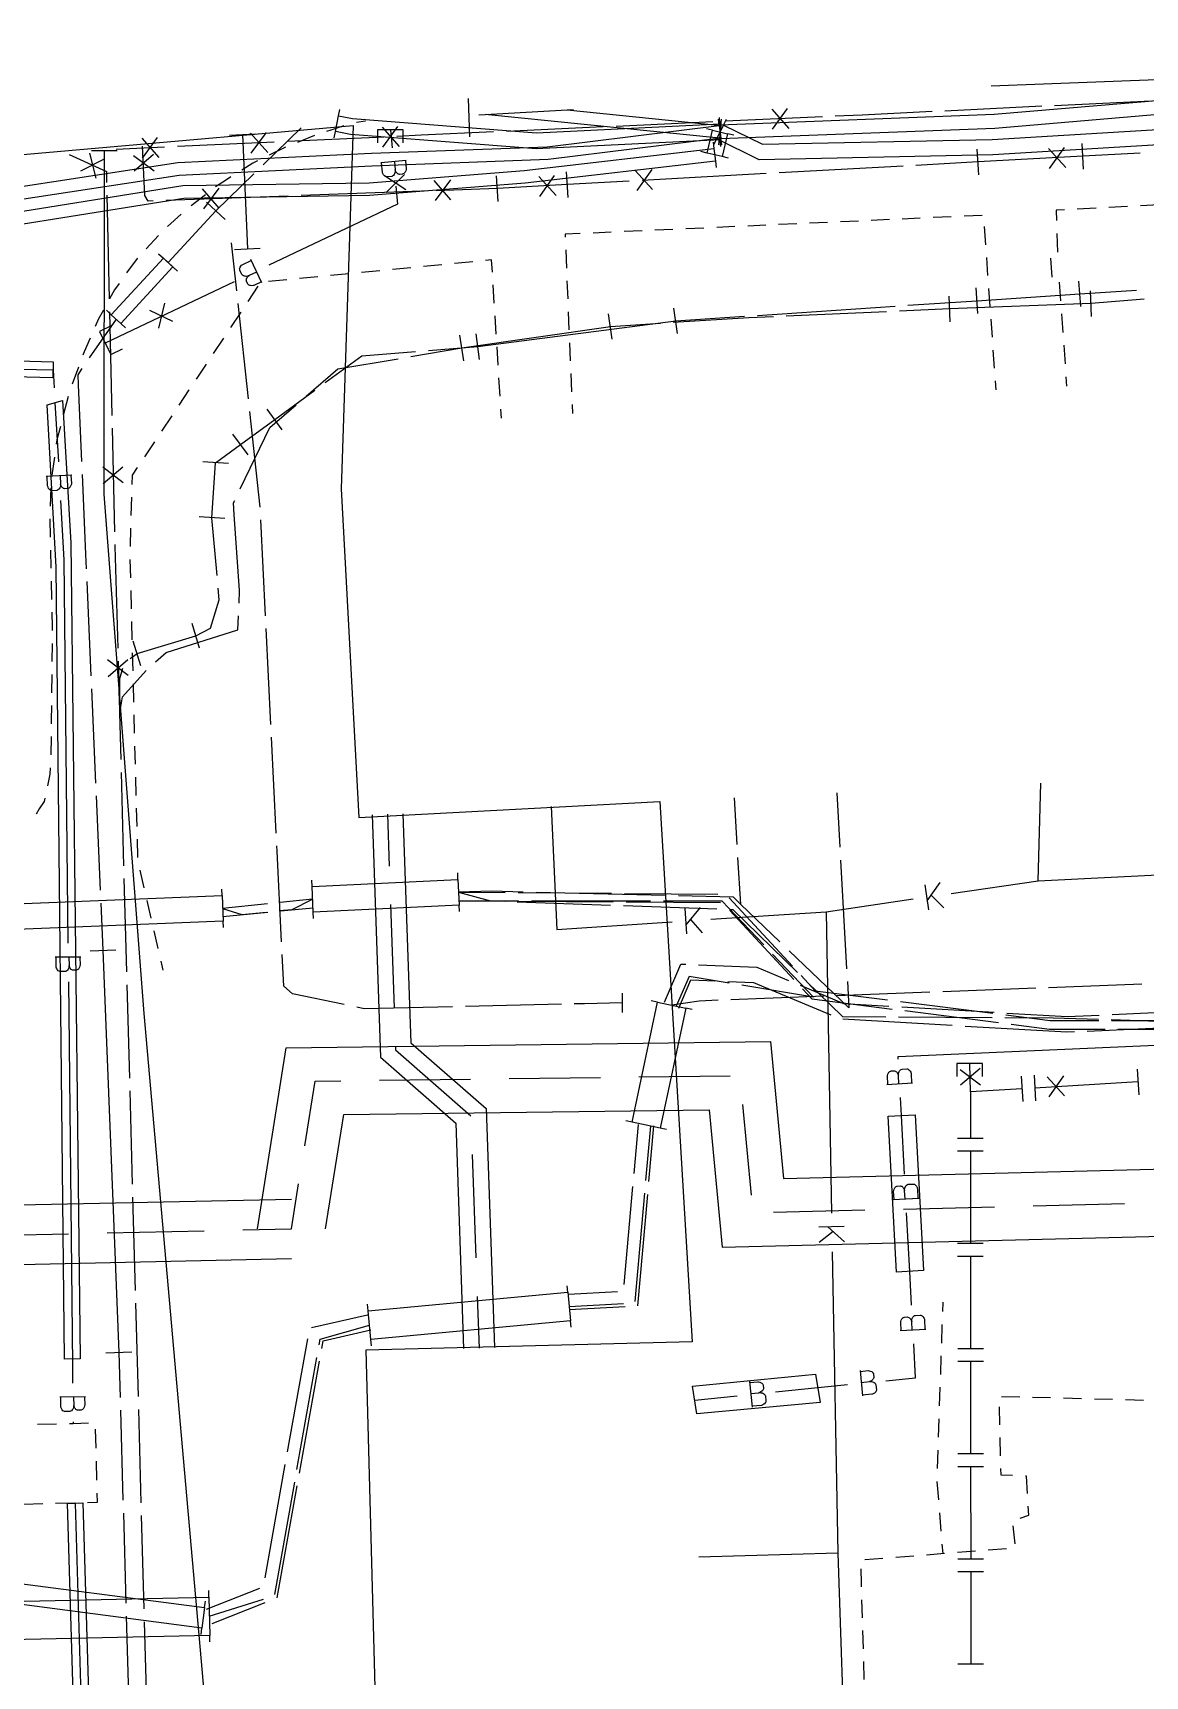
# Model space of a CAD drawing. Header units: metres. Extents: x 17721 to 17912, y 14015 to 15901.
# Drawn here: x 17801 to 17844.2, y 15836.4 to 15900.3 of the extents above; entities that cross this region are included whole.
import ezdxf

# ---------------------------------------------------------------- set-up
doc = ezdxf.new("R2010")
doc.units = ezdxf.units.M
for name, color, linetype in [('GC_CURB_EDGE', 1, 'Continuous'), ('GC_GAS_AXIS', 2, 'Continuous'), ('GC_HEAT_AXIS', 30, 'Continuous'), ('GC_POWER_AXIS', 40, 'Continuous'), ('GC_SEWER_AXIS', 6, 'Continuous'), ('GC_SITE_BOUNDARY', 7, 'Continuous'), ('GC_TEST_GREEN_ZONE', 3, 'Continuous'), ('GC_WATER_AXIS', 5, 'Continuous')]:
    doc.layers.add(name, color=color, linetype=linetype)

msp = doc.modelspace()

# ---------------------------------------------------------------- linework, layer by layer
at = {"layer": 'GC_CURB_EDGE'}
for points in [[(17813.896, 15896.89), (17813.545, 15896.835)], [(17811.913, 15896.33), (17811.254, 15896.065)], [(17813.064, 15896.703), (17812.552, 15896.544), (17812.385, 15896.492)], [(17810.791, 15895.877), (17810.152, 15895.567)], [(17809.703, 15895.348), (17809.518, 15895.258), (17809.092, 15894.986)], [(17808.671, 15894.717), (17808.491, 15894.603), (17808.073, 15894.335)], [(17807.678, 15894.028), (17807.121, 15893.588)], [(17843.536, 15893.573), (17842.808, 15893.534)], [(17844.764, 15893.639), (17844.035, 15893.6)], [(17806.736, 15893.27), (17806.208, 15892.795)], [(17831.869, 15892.949), (17831.166, 15892.917)], [(17833.071, 15893.003), (17832.368, 15892.972)], [(17834.273, 15893.058), (17833.57, 15893.026)], [(17835.475, 15893.112), (17834.772, 15893.081)], [(17836.677, 15893.167), (17835.975, 15893.135)], [(17837.879, 15893.221), (17837.177, 15893.19)], [(17841.081, 15893.44), (17840.756, 15893.423), (17840.769, 15893.019)], [(17842.309, 15893.507), (17841.58, 15893.467)], [(17805.858, 15892.438), (17805.372, 15891.92)], [(17822.252, 15892.513), (17821.66, 15892.486), (17821.665, 15892.375)], [(17823.454, 15892.568), (17822.751, 15892.536)], [(17824.656, 15892.622), (17823.953, 15892.59)], [(17825.858, 15892.677), (17825.155, 15892.645)], [(17827.06, 15892.731), (17826.358, 15892.699)], [(17828.262, 15892.786), (17827.56, 15892.754)], [(17829.464, 15892.84), (17828.762, 15892.808)], [(17830.667, 15892.895), (17829.964, 15892.863)], [(17838.02, 15892.083), (17837.97, 15892.785)], [(17840.786, 15892.519), (17840.81, 15891.79)], [(17821.686, 15891.876), (17821.715, 15891.173)], [(17805.029, 15891.556), (17805.024, 15891.55), (17804.612, 15890.981)], [(17814.455, 15891.067), (17813.748, 15890.999)], [(17815.66, 15891.184), (17814.953, 15891.115)], [(17816.865, 15891.301), (17816.158, 15891.232)], [(17818.07, 15891.418), (17817.362, 15891.349)], [(17818.835, 15891.019), (17818.806, 15891.489), (17818.567, 15891.466)], [(17838.106, 15890.883), (17838.056, 15891.584)], [(17840.542, 15891.553), (17840.585, 15890.825)], [(17804.319, 15890.576), (17804.135, 15890.322), (17803.946, 15889.974)], [(17809.718, 15890.462), (17809.324, 15889.87)], [(17810.84, 15890.716), (17810.133, 15890.648)], [(17812.045, 15890.833), (17811.338, 15890.765)], [(17813.25, 15890.95), (17812.543, 15890.882)], [(17818.909, 15889.811), (17818.866, 15890.52)], [(17821.735, 15890.673), (17821.764, 15889.97)], [(17838.192, 15889.682), (17838.142, 15890.384)], [(17840.877, 15890.62), (17840.929, 15889.893)], [(17803.707, 15889.535), (17803.523, 15889.196), (17803.392, 15888.899)], [(17809.047, 15889.454), (17808.654, 15888.862)], [(17818.984, 15888.603), (17818.94, 15889.312)], [(17821.785, 15889.471), (17821.814, 15888.768)], [(17838.278, 15888.482), (17838.228, 15889.184)], [(17840.964, 15889.394), (17841.016, 15888.667)], [(17803.191, 15888.441), (17802.956, 15887.907), (17802.913, 15887.788)], [(17808.377, 15888.446), (17807.983, 15887.854)], [(17819.058, 15887.395), (17819.015, 15888.104)], [(17821.834, 15888.268), (17821.863, 15887.566)], [(17838.364, 15887.282), (17838.314, 15887.983)], [(17841.052, 15888.168), (17841.104, 15887.44)], [(17802.742, 15887.318), (17802.5, 15886.65)], [(17807.706, 15887.438), (17807.313, 15886.847)], [(17819.133, 15886.186), (17819.089, 15886.895)], [(17821.884, 15887.066), (17821.913, 15886.363)], [(17838.425, 15886.432), (17838.4, 15886.783)], [(17841.139, 15886.942), (17841.165, 15886.578)], [(17802.339, 15886.178), (17802.16, 15885.49)], [(17807.036, 15886.43), (17806.642, 15885.839)], [(17806.365, 15885.422), (17805.971, 15884.831)], [(17819.185, 15885.333), (17819.163, 15885.687)], [(17821.933, 15885.864), (17821.948, 15885.512)], [(17802.035, 15885.006), (17801.903, 15884.494), (17801.877, 15884.315)], [(17805.694, 15884.414), (17805.301, 15883.823)], [(17801.805, 15883.82), (17801.703, 15883.117)], [(17805.024, 15883.407), (17804.828, 15883.112), (17804.817, 15882.755)], [(17801.664, 15882.619), (17801.64, 15881.91)], [(17804.802, 15882.256), (17804.781, 15881.545)], [(17801.629, 15881.41), (17801.644, 15880.7)], [(17804.765, 15881.046), (17804.744, 15880.335)], [(17801.654, 15880.2), (17801.669, 15879.49)], [(17804.741, 15879.836), (17804.759, 15879.125)], [(17801.68, 15878.99), (17801.695, 15878.28)], [(17804.772, 15878.625), (17804.79, 15877.915)], [(17801.706, 15877.78), (17801.718, 15877.2), (17801.717, 15877.07)], [(17804.802, 15877.415), (17804.82, 15876.705)], [(17801.711, 15876.57), (17801.704, 15875.86)], [(17804.833, 15876.205), (17804.851, 15875.495)], [(17801.698, 15875.36), (17801.691, 15874.65)], [(17804.863, 15874.995), (17804.881, 15874.284)], [(17801.685, 15874.15), (17801.679, 15873.574), (17801.678, 15873.44)], [(17804.894, 15873.785), (17804.912, 15873.074)], [(17801.672, 15872.94), (17801.665, 15872.23)], [(17804.924, 15872.574), (17804.942, 15871.864)], [(17801.639, 15871.731), (17801.624, 15871.477), (17801.535, 15871.03)], [(17804.955, 15871.364), (17804.973, 15870.654)], [(17801.437, 15870.54), (17801.412, 15870.415), (17801.217, 15870.131), (17801.091, 15869.929)], [(17804.985, 15870.154), (17805.003, 15869.444)], [(17805.016, 15868.944), (17805.034, 15868.233)], [(17805.127, 15867.744), (17805.287, 15867.051)], [(17805.399, 15866.564), (17805.559, 15865.872)], [(17805.672, 15865.385), (17805.832, 15864.692)], [(17805.944, 15864.205), (17806.024, 15863.859)], [(17836.348, 15850.567), (17836.36, 15850.928)], [(17836.307, 15849.345), (17836.331, 15850.067)], [(17836.267, 15848.122), (17836.291, 15848.845)], [(17836.226, 15846.9), (17836.25, 15847.623)], [(17838.635, 15847.267), (17839.339, 15847.249)], [(17839.839, 15847.236), (17840.542, 15847.219)], [(17841.042, 15847.206), (17841.746, 15847.188)], [(17842.245, 15847.175), (17842.949, 15847.158)], [(17843.449, 15847.145), (17844.152, 15847.127)], [(17836.185, 15845.678), (17836.209, 15846.4)], [(17838.566, 15846.164), (17838.548, 15846.867)], [(17838.598, 15844.96), (17838.58, 15845.664)], [(17836.144, 15844.456), (17836.168, 15845.178)], [(17839.065, 15844.184), (17838.618, 15844.204), (17838.611, 15844.46)], [(17836.189, 15843.236), (17836.13, 15843.956)], [(17839.639, 15843.492), (17839.6, 15844.159), (17839.564, 15844.161)], [(17836.288, 15842.017), (17836.229, 15842.737)], [(17839.355, 15842.526), (17839.689, 15842.644), (17839.669, 15842.993)], [(17839.157, 15841.528), (17839.088, 15842.229)], [(17835.718, 15841.107), (17836.42, 15841.163)], [(17836.358, 15841.158), (17836.328, 15841.518)], [(17836.918, 15841.203), (17837.62, 15841.258)], [(17838.118, 15841.298), (17838.82, 15841.354)], [(17833.192, 15839.856), (17833.188, 15840.006), (17833.173, 15840.56)], [(17833.318, 15840.916), (17834.02, 15840.972)], [(17834.518, 15841.012), (17835.22, 15841.068)], [(17833.226, 15838.653), (17833.206, 15839.357)], [(17833.26, 15837.45), (17833.24, 15838.153)], [(17833.294, 15836.247), (17833.274, 15836.95)]]:
    msp.add_lwpolyline(points, dxfattribs=at)
at = {"layer": 'GC_GAS_AXIS'}
for points in [[(17837.896, 15859.718), (17837.896, 15860.218), (17836.896, 15860.218), (17836.896, 15859.718)], [(17837.025, 15859.992), (17837.821, 15859.387)], [(17837.04, 15859.392), (17837.805, 15860.037)], [(17837.42, 15859.116), (17837.396, 15860.218)], [(17839.397, 15859.734), (17839.456, 15858.736)], [(17839.896, 15859.764), (17839.955, 15858.766)], [(17841.083, 15858.959), (17840.41, 15859.699)], [(17840.484, 15858.921), (17841.059, 15859.74)], [(17843.908, 15860.002), (17843.967, 15859.004)], [(17839.426, 15859.235), (17837.42, 15859.116)], [(17837.42, 15859.116), (17837.421, 15857.32)], [(17843.938, 15859.503), (17839.925, 15859.265)], [(17836.921, 15857.319), (17837.921, 15857.32)], [(17836.922, 15856.819), (17837.922, 15856.82)], [(17837.422, 15856.82), (17837.425, 15853.227)], [(17836.925, 15853.226), (17837.925, 15853.227)], [(17836.925, 15852.726), (17837.925, 15852.727)], [(17837.425, 15852.727), (17837.428, 15849.134)], [(17836.928, 15849.133), (17837.928, 15849.134)], [(17836.929, 15848.633), (17837.929, 15848.634)], [(17837.429, 15848.634), (17837.432, 15845.041)], [(17836.932, 15845.04), (17837.932, 15845.041)], [(17836.932, 15844.54), (17837.932, 15844.541)], [(17837.432, 15844.541), (17837.435, 15840.948)], [(17836.935, 15840.948), (17837.935, 15840.948)], [(17836.936, 15840.448), (17837.936, 15840.448)], [(17837.436, 15840.448), (17837.438, 15836.855)], [(17836.938, 15836.855), (17837.938, 15836.855)]]:
    msp.add_lwpolyline(points, dxfattribs=at)
at = {"layer": 'GC_HEAT_AXIS'}
for points in [[(17814.756, 15869.918), (17814.824, 15867.905)], [(17815.355, 15869.939), (17815.66, 15861.028), (17818.592, 15858.464), (17818.916, 15849.167)], [(17814.156, 15869.898), (17814.478, 15860.468), (17817.41, 15857.902), (17817.717, 15849.126)], [(17814.876, 15866.406), (17815.013, 15862.38)], [(17809.696, 15853.793), (17810.818, 15860.832), (17829.645, 15861.076), (17830.15, 15855.752), (17868.155, 15856.706), (17886.993, 15857.296)], [(17815.064, 15860.881), (17815.069, 15860.748), (17818.001, 15858.183)], [(17819.486, 15859.634), (17823.033, 15859.68)], [(17824.533, 15859.699), (17828.081, 15859.745)], [(17811.537, 15857.021), (17811.938, 15859.536), (17812.939, 15859.549)], [(17814.439, 15859.568), (17817.986, 15859.614)], [(17812.348, 15853.783), (17813.058, 15858.24), (17827.265, 15858.424), (17827.772, 15853.072), (17868.229, 15854.088), (17887.104, 15854.678)], [(17828.561, 15858.629), (17828.896, 15855.098)], [(17818.053, 15856.684), (17818.194, 15852.659)], [(17809.133, 15853.747), (17811.022, 15853.788), (17811.301, 15855.54)], [(17779.579, 15854.265), (17781.041, 15854.297), (17785.014, 15854.383), (17799.824, 15854.704), (17811.022, 15854.948)], [(17834.818, 15854.559), (17838.365, 15854.648)], [(17839.864, 15854.686), (17843.411, 15854.775)], [(17829.772, 15854.432), (17833.319, 15854.521)], [(17798.58, 15853.517), (17799.849, 15853.545), (17802.357, 15853.599)], [(17803.857, 15853.632), (17807.634, 15853.714)], [(17779.144, 15851.935), (17781.091, 15851.977), (17785.065, 15852.063), (17799.874, 15852.385), (17811.022, 15852.628)], [(17818.246, 15851.159), (17818.317, 15849.147)]]:
    msp.add_lwpolyline(points, dxfattribs=at)
at = {"layer": 'GC_POWER_AXIS'}
for points in [[(17827.557, 15896.201), (17827.823, 15896.739), (17829.342, 15895.988), (17838.268, 15896.18), (17846.202, 15896.659), (17855.657, 15897.218), (17862.113, 15898.693), (17867.321, 15899.875), (17870.915, 15900.076), (17862.247, 15898.107), (17855.743, 15896.622), (17846.238, 15896.061), (17838.292, 15895.58), (17829.208, 15895.385)], [(17827.679, 15896.745), (17838.343, 15897.155), (17846.207, 15897.824), (17855.643, 15898.633), (17862.079, 15899.85), (17862.116, 15899.857), (17862.218, 15899.317), (17862.181, 15899.31), (17855.717, 15898.087), (17846.253, 15897.276), (17838.377, 15896.605), (17827.701, 15896.195)], [(17812.733, 15896.485), (17812.853, 15897.097), (17813.402, 15896.99), (17820.545, 15896.433), (17827.675, 15896.782), (17827.705, 15896.158), (17820.535, 15895.807), (17813.318, 15896.37)], [(17818.554, 15897.151), (17821.738, 15897.328), (17827.715, 15896.719), (17827.665, 15896.221)], [(17760.312, 15887.884), (17763.401, 15890.127), (17769.72, 15891.15), (17774.99, 15891.13), (17779.531, 15891.15), (17787.722, 15892.397), (17795.342, 15893.557), (17806.605, 15895.279), (17814.129, 15895.64), (17820.96, 15895.889), (17827.659, 15896.718), (17827.721, 15896.222), (17821, 15895.391), (17814.151, 15895.14), (17806.655, 15894.781), (17795.418, 15893.063), (17787.798, 15891.903), (17779.569, 15890.65), (17774.99, 15890.63), (17769.76, 15890.65), (17763.599, 15889.653), (17760.576, 15887.458)], [(17827.188, 15895.649), (17827.398, 15896.539), (17827.982, 15896.401), (17827.772, 15895.511)], [(17760.311, 15887.885), (17763.663, 15889.404), (17770.836, 15890.17), (17776.478, 15890.22), (17781.049, 15890.27), (17788.431, 15891.447), (17795.721, 15892.607), (17806.798, 15894.38), (17814.038, 15894.49), (17820.066, 15894.969), (17827.451, 15895.828), (17827.509, 15895.332), (17820.114, 15894.471), (17814.062, 15893.99), (17806.842, 15893.88), (17795.799, 15892.113), (17788.509, 15890.953), (17781.091, 15889.77), (17776.482, 15889.72), (17770.864, 15889.67), (17763.797, 15888.916), (17760.577, 15887.457)], [(17804.016, 15889.359), (17806.04, 15891.556), (17806.408, 15891.218), (17804.384, 15889.021)], [(17811.822, 15867.111), (17817.497, 15867.385), (17817.545, 15866.387), (17811.87, 15866.113)], [(17775.803, 15865.421), (17793.228, 15866.145), (17808.323, 15866.758), (17808.363, 15865.758), (17793.27, 15865.145), (17775.845, 15864.421)], [(17824.264, 15857.933), (17825.259, 15862.608), (17826.359, 15862.374), (17825.364, 15857.699)], [(17814.001, 15850.601), (17821.773, 15851.325), (17821.877, 15850.205), (17814.105, 15849.481)], [(17798.749, 15839.404), (17798.853, 15840.198), (17807.642, 15839.047), (17807.538, 15838.253)], [(17780.893, 15838.877), (17807.81, 15839.461), (17807.842, 15837.961), (17780.925, 15837.377)]]:
    msp.add_lwpolyline(points, close=True, dxfattribs=at)
for points in [[(17817.958, 15896.279), (17817.902, 15897.777)], [(17836.43, 15897.297), (17840.194, 15897.479)], [(17840.693, 15897.503), (17844.456, 15897.686)], [(17812.852, 15897.098), (17812.901, 15897.343)], [(17818.304, 15897.137), (17818.554, 15897.151)], [(17821.738, 15897.329), (17821.987, 15897.343)], [(17823.642, 15896.7), (17827.406, 15896.873)], [(17827.659, 15896.718), (17827.628, 15896.966)], [(17827.674, 15896.782), (17827.662, 15897.031)], [(17827.679, 15896.745), (17827.67, 15896.995)], [(17827.715, 15896.719), (17827.741, 15896.968)], [(17827.823, 15896.739), (17827.934, 15896.963)], [(17827.905, 15896.897), (17831.668, 15897.07)], [(17829.702, 15897.354), (17830.365, 15896.604)], [(17830.301, 15897.383), (17829.716, 15896.573)], [(17832.168, 15897.093), (17833.21, 15897.141), (17835.931, 15897.273)], [(17805.203, 15896.224), (17805.866, 15895.475)], [(17805.802, 15896.254), (17805.217, 15895.443)], [(17808.612, 15896.346), (17809.611, 15896.39)], [(17809.112, 15896.368), (17809.309, 15891.922)], [(17809.434, 15896.419), (17810.098, 15895.67)], [(17810.034, 15896.449), (17809.448, 15895.638)], [(17811.4, 15896.631), (17809.919, 15895.19)], [(17810.853, 15896.111), (17810.866, 15896.111), (17814.617, 15896.284)], [(17812.684, 15896.24), (17812.732, 15896.485)], [(17814.55, 15896.655), (17815.213, 15895.906)], [(17815.149, 15896.685), (17814.564, 15895.874)], [(17815.116, 15896.307), (17816.068, 15896.351), (17818.88, 15896.481)], [(17819.379, 15896.504), (17823.143, 15896.677)], [(17827.398, 15896.539), (17827.155, 15896.596)], [(17827.446, 15895.977), (17827.557, 15896.201)], [(17827.639, 15895.973), (17827.664, 15896.221)], [(17827.71, 15895.945), (17827.7, 15896.195)], [(17827.717, 15895.909), (17827.705, 15896.158)], [(17827.751, 15895.974), (17827.72, 15896.222)], [(17828.225, 15896.343), (17827.982, 15896.401)], [(17802.381, 15895.594), (17803.826, 15894.928), (17803.836, 15894.503)], [(17803.166, 15895.644), (17803.41, 15894.674)], [(17803.243, 15895.751), (17804.243, 15895.75)], [(17803.743, 15895.75), (17803.73, 15882.38), (17805.28, 15862.17), (17808.15, 15829.77), (17809.69, 15810.2), (17811.29, 15800.22), (17810.72, 15783.7), (17812.77, 15775.89), (17818.149, 15762.23), (17817.983, 15760.319)], [(17804.209, 15895.804), (17806.091, 15895.891)], [(17804.875, 15895.551), (17805.682, 15894.962)], [(17804.901, 15894.951), (17805.654, 15895.611)], [(17805.648, 15893.789), (17805.455, 15893.782), (17805.315, 15893.993), (17805.236, 15895.922)], [(17806.591, 15895.914), (17810.354, 15896.087)], [(17827.188, 15895.649), (17826.945, 15895.706)], [(17827.422, 15896.077), (17827.451, 15895.828)], [(17828.015, 15895.453), (17827.772, 15895.511)], [(17844.024, 15895.649), (17841.797, 15895.523), (17837.719, 15895.303), (17835.307, 15895.17)], [(17837.746, 15894.804), (17837.692, 15895.802)], [(17840.464, 15895.826), (17841.133, 15895.082)], [(17841.063, 15895.86), (17840.484, 15895.045)], [(17841.824, 15895.024), (17841.77, 15896.022)], [(17803.711, 15895.395), (17802.819, 15894.944)], [(17821.776, 15893.924), (17821.718, 15894.922)], [(17825.063, 15894.231), (17824.393, 15894.974)], [(17824.464, 15894.196), (17825.042, 15895.012)], [(17829.483, 15894.849), (17824.659, 15894.583)], [(17827.509, 15895.332), (17827.538, 15895.083)], [(17834.807, 15895.143), (17829.983, 15894.877)], [(17809.561, 15894.841), (17808.08, 15893.4), (17806.224, 15891.387)], [(17808.216, 15893.505), (17807.56, 15894.262)], [(17807.616, 15893.482), (17808.21, 15894.287)], [(17817.223, 15893.825), (17816.568, 15894.581)], [(17816.623, 15893.802), (17817.217, 15894.606)], [(17824.159, 15894.556), (17821.747, 15894.423), (17819.028, 15894.263), (17816.652, 15894.179)], [(17819.057, 15893.764), (17818.999, 15894.762)], [(17820.639, 15894.732), (17821.311, 15893.992)], [(17821.237, 15894.77), (17820.663, 15893.951)], [(17803.847, 15894.003), (17803.939, 15889.972)], [(17810.9, 15893.975), (17806.148, 15893.806)], [(17807.712, 15893.739), (17808.448, 15893.061)], [(17816.152, 15894.161), (17816.085, 15894.159), (17811.4, 15893.993)], [(17805.856, 15891.726), (17806.592, 15891.048)], [(17805.857, 15891.726), (17806.04, 15891.556)], [(17808.894, 15890.293), (17808.694, 15892.149)], [(17808.809, 15891.9), (17809.809, 15891.944)], [(17806.408, 15891.218), (17806.592, 15891.048)], [(17837.708, 15889.403), (17837.642, 15890.401)], [(17841.711, 15889.671), (17841.645, 15890.669)], [(17809.349, 15886.084), (17808.948, 15889.796)], [(17844.176, 15889.965), (17842.113, 15889.789), (17836.611, 15889.583), (17834.662, 15889.497)], [(17834.996, 15889.723), (17837.675, 15889.902), (17841.678, 15890.17), (17843.885, 15890.317)], [(17836.63, 15889.083), (17836.592, 15890.083)], [(17842.132, 15889.289), (17842.094, 15890.289)], [(17804.2, 15889.19), (17803.16, 15887.676)], [(17803.833, 15889.529), (17804.016, 15889.359)], [(17803.95, 15889.472), (17804.042, 15885.441)], [(17816.35, 15887.964), (17818.275, 15888.117), (17825.962, 15889.12), (17828.641, 15889.299)], [(17823.495, 15888.408), (17823.351, 15889.398)], [(17829.765, 15889.279), (17828.812, 15889.237), (17825.869, 15889.055)], [(17826.027, 15888.624), (17825.897, 15889.616)], [(17829.14, 15889.332), (17834.497, 15889.69)], [(17834.162, 15889.474), (17830.264, 15889.301)], [(17804.384, 15889.021), (17804.568, 15888.851)], [(17815.669, 15887.727), (17817.647, 15888.063), (17823.423, 15888.903), (17825.37, 15889.024)], [(17817.719, 15887.568), (17817.575, 15888.558)], [(17818.34, 15887.621), (17818.21, 15888.613)], [(17812.335, 15886.717), (17813.756, 15887.757), (17815.851, 15887.924)], [(17802.877, 15887.263), (17802.71, 15887.02), (17802.727, 15886.627), (17802.857, 15883.645)], [(17811.59, 15886.183), (17812.831, 15887.246), (17815.176, 15887.644)], [(17808.129, 15879.213), (17807.928, 15881.456), (17808.069, 15883.597), (17809.043, 15884.309), (17810.372, 15885.282), (17811.931, 15886.422)], [(17809.031, 15882.581), (17810.177, 15884.972), (17811.21, 15885.857)], [(17809.803, 15881.875), (17809.403, 15885.587)], [(17810.667, 15884.879), (17810.077, 15885.685)], [(17804.053, 15884.941), (17804.145, 15880.91)], [(17809.338, 15883.906), (17808.748, 15884.712)], [(17804.478, 15882.822), (17803.681, 15883.426)], [(17804.462, 15883.422), (17803.698, 15882.776)], [(17808.568, 15883.564), (17807.57, 15883.63)], [(17802.879, 15883.145), (17803.015, 15880.044), (17803.04, 15879.475)], [(17808.983, 15878.135), (17809.006, 15878.621), (17808.792, 15881.582), (17808.773, 15882.042), (17808.815, 15882.13)], [(17808.427, 15881.423), (17807.429, 15881.489)], [(17810.014, 15877.646), (17809.829, 15881.375)], [(17804.157, 15880.41), (17804.158, 15880.349), (17804.267, 15876.38)], [(17803.062, 15878.975), (17803.223, 15875.305)], [(17804.755, 15875.976), (17805.016, 15876.178), (17807.302, 15876.86), (17807.877, 15877.167), (17808.215, 15878.258), (17808.174, 15878.715)], [(17805.74, 15875.845), (17806.156, 15876.215), (17808.935, 15877.096), (17808.96, 15877.636)], [(17807.445, 15876.381), (17807.159, 15877.339)], [(17810.222, 15873.418), (17810.038, 15877.147)], [(17805.159, 15875.699), (17804.873, 15876.657)], [(17804.672, 15875.322), (17803.872, 15875.922)], [(17804.654, 15875.922), (17803.892, 15875.273)], [(17804.281, 15875.88), (17804.325, 15874.263), (17804.346, 15873.865)], [(17804.346, 15873.865), (17804.35, 15875.197), (17804.465, 15875.599)], [(17804.346, 15873.865), (17804.452, 15874.494), (17805.372, 15875.507)], [(17803.244, 15874.805), (17803.405, 15871.135)], [(17804.395, 15872.049), (17804.346, 15873.865)], [(17810.431, 15869.189), (17810.247, 15872.918)], [(17804.508, 15867.918), (17804.409, 15871.55)], [(17803.427, 15870.635), (17803.588, 15866.965)], [(17828.231, 15870.562), (17828.341, 15868.742)], [(17832.226, 15870.753), (17832.344, 15868.637)], [(17810.64, 15864.961), (17810.466, 15868.478), (17810.456, 15868.69)], [(17828.372, 15868.243), (17828.482, 15866.422)], [(17832.372, 15868.138), (17832.61, 15863.905)], [(17804.62, 15863.787), (17804.521, 15867.418)], [(17811.822, 15867.112), (17811.81, 15867.361)], [(17817.497, 15867.386), (17817.485, 15867.635)], [(17808.322, 15866.758), (17808.312, 15867.007)], [(17820.038, 15866.89), (17818.811, 15866.921), (17817.521, 15866.886)], [(17817.521, 15866.886), (17818.76, 15866.556), (17819.295, 15866.536)], [(17817.521, 15866.886), (17819.337, 15866.873)], [(17819.837, 15866.869), (17823.468, 15866.844)], [(17825.572, 15866.753), (17820.538, 15866.878)], [(17823.968, 15866.84), (17827.6, 15866.814)], [(17828.482, 15866.422), (17828.206, 15866.687), (17826.071, 15866.74)], [(17803.61, 15866.465), (17803.69, 15864.63), (17804.31, 15848.98), (17804.359, 15847.227)], [(17810.084, 15866.434), (17808.343, 15866.258), (17809.095, 15866.017), (17810.05, 15866.116)], [(17808.356, 15865.947), (17810.098, 15866.113)], [(17810.547, 15866.168), (17811.046, 15866.219), (17811.846, 15866.612), (17810.582, 15866.484)], [(17810.596, 15866.16), (17811.862, 15866.281)], [(17811.882, 15865.863), (17811.87, 15866.113)], [(17817.531, 15866.555), (17819.365, 15866.542)], [(17817.537, 15866.555), (17819.854, 15866.553)], [(17817.557, 15866.137), (17817.545, 15866.387)], [(17819.795, 15866.518), (17823.428, 15866.385)], [(17819.865, 15866.538), (17823.532, 15866.512)], [(17820.354, 15866.553), (17824.987, 15866.548)], [(17823.927, 15866.367), (17827.56, 15866.234)], [(17824.032, 15866.509), (17827.699, 15866.483)], [(17825.487, 15866.548), (17827.762, 15866.546), (17829.386, 15864.837)], [(17828.036, 15866.666), (17830.508, 15864.005)], [(17828.06, 15866.216), (17828.189, 15866.211), (17830.695, 15863.759)], [(17828.065, 15866.174), (17830.56, 15863.487)], [(17830.012, 15864.956), (17828.482, 15866.422)], [(17808.373, 15865.509), (17808.363, 15865.759)], [(17803.19, 15864.61), (17804.19, 15864.65)], [(17813.071, 15862.513), (17811.065, 15862.932), (17810.725, 15863.233), (17810.664, 15864.461)], [(17829.731, 15864.475), (17831.327, 15862.796), (17828.536, 15863.264)], [(17832.638, 15863.406), (17832.695, 15862.384), (17830.373, 15864.61)], [(17825.533, 15862.609), (17826.169, 15864.091), (17826.354, 15864.084)], [(17828.042, 15863.346), (17826.493, 15863.606), (17825.985, 15862.453)], [(17826.853, 15864.063), (17829.124, 15863.97), (17830.344, 15863.457)], [(17830.848, 15863.639), (17831.392, 15863.053), (17834.202, 15862.695)], [(17804.732, 15859.656), (17804.633, 15863.287)], [(17823.886, 15862.958), (17823.886, 15862.208)], [(17826.085, 15862.373), (17826.557, 15863.475), (17827.487, 15863.436)], [(17827.987, 15863.416), (17828.992, 15863.374), (17831.991, 15862.114)], [(17830.805, 15863.263), (17832.482, 15862.558), (17834.255, 15862.454)], [(17830.9, 15863.121), (17831.256, 15862.738), (17834.376, 15862.341)], [(17831.053, 15863.41), (17832.449, 15862.044), (17834.131, 15862.036)], [(17835.846, 15862.991), (17832.227, 15862.854)], [(17839.965, 15863.147), (17836.346, 15863.01)], [(17844.085, 15863.302), (17840.465, 15863.166)], [(17817.287, 15862.43), (17813.848, 15862.351), (17813.561, 15862.411)], [(17821.52, 15862.528), (17817.787, 15862.442)], [(17823.886, 15862.583), (17822.422, 15862.549), (17822.02, 15862.54)], [(17825.259, 15862.608), (17825.015, 15862.66)], [(17827.608, 15862.679), (17826.882, 15862.652), (17825.809, 15862.491)], [(17826.603, 15862.322), (17826.359, 15862.374)], [(17831.727, 15862.835), (17828.107, 15862.698)], [(17834.698, 15862.632), (17838.3, 15862.173)], [(17834.754, 15862.425), (17838.343, 15862.215)], [(17834.872, 15862.278), (17838.509, 15861.814)], [(17842.932, 15862.129), (17846.524, 15862.293)], [(17832.461, 15861.959), (17836.714, 15861.709)], [(17834.631, 15862.033), (17838.267, 15862.016)], [(17837.213, 15861.68), (17841.176, 15861.448), (17841.465, 15861.461)], [(17838.767, 15862.013), (17840.636, 15862.004), (17842.401, 15861.944)], [(17838.796, 15862.11), (17840.519, 15861.89), (17842.414, 15861.892)], [(17838.843, 15862.185), (17841.18, 15862.048), (17842.433, 15862.106)], [(17839.005, 15861.751), (17840.498, 15861.561), (17842.661, 15861.56)], [(17841.965, 15861.484), (17846.22, 15861.679)], [(17842.901, 15861.927), (17846.534, 15861.804)], [(17842.914, 15861.892), (17846.546, 15861.896)], [(17843.161, 15861.56), (17846.828, 15861.558)], [(17804.844, 15855.525), (17804.745, 15859.156)], [(17824.264, 15857.933), (17824.02, 15857.985)], [(17824.347, 15855.935), (17824.515, 15857.842)], [(17824.805, 15855.671), (17824.991, 15857.778)], [(17824.921, 15855.623), (17825.113, 15857.79)], [(17825.608, 15857.647), (17825.364, 15857.699)], [(17823.965, 15851.622), (17824.302, 15855.437)], [(17804.956, 15851.394), (17804.858, 15855.025)], [(17824.389, 15850.958), (17824.761, 15855.173)], [(17824.494, 15850.792), (17824.877, 15855.125)], [(17821.773, 15851.325), (17821.749, 15851.574)], [(17805.068, 15847.263), (17804.97, 15850.894)], [(17814.001, 15850.601), (17813.977, 15850.85)], [(17821.792, 15851.246), (17823.704, 15851.349)], [(17821.824, 15850.647), (17823.996, 15850.764)], [(17821.825, 15850.765), (17823.938, 15850.881)], [(17811.797, 15849.946), (17813.977, 15850.437)], [(17821.9, 15849.957), (17821.877, 15850.206)], [(17810.869, 15845.104), (17811.655, 15849.505)], [(17812.101, 15849.27), (17812.14, 15849.49), (17814.053, 15850.041)], [(17812.198, 15849.128), (17812.252, 15849.433), (17814.109, 15849.852)], [(17814.128, 15849.233), (17814.105, 15849.482)], [(17803.81, 15848.96), (17804.81, 15849)], [(17811.237, 15844.417), (17812.013, 15848.777)], [(17811.33, 15844.277), (17812.11, 15848.635)], [(17804.373, 15846.728), (17804.471, 15843.223)], [(17805.181, 15843.132), (17805.082, 15846.763)], [(17809.994, 15840.211), (17810.781, 15844.612)], [(17810.373, 15839.564), (17811.149, 15843.925)], [(17810.461, 15839.427), (17810.463, 15839.427), (17811.242, 15843.784)], [(17804.485, 15842.723), (17804.583, 15839.218)], [(17805.293, 15839.001), (17805.194, 15842.632)], [(17807.642, 15839.047), (17807.674, 15839.295)], [(17807.716, 15838.99), (17809.796, 15839.809)], [(17807.809, 15839.461), (17807.804, 15839.711)], [(17807.826, 15838.711), (17809.938, 15839.376)], [(17807.936, 15838.432), (17809.996, 15839.243)], [(17804.597, 15838.718), (17804.695, 15835.213)], [(17805.405, 15834.87), (17805.306, 15838.501)], [(17807.505, 15838.006), (17807.538, 15838.254)], [(17807.847, 15837.711), (17807.842, 15837.961)]]:
    msp.add_lwpolyline(points, dxfattribs=at)
at = {"layer": 'GC_SEWER_AXIS'}
for points in [[(17840.06, 15867.331), (17840.167, 15871.133)], [(17821.126, 15870.223), (17821.338, 15865.434), (17825.829, 15865.732)], [(17840.06, 15867.331), (17849.091, 15867.777)], [(17835.649, 15867.177), (17835.792, 15866.197)], [(17835.741, 15866.546), (17836.243, 15867.264)], [(17835.9, 15866.774), (17836.385, 15866.283)], [(17836.68, 15866.838), (17840.06, 15867.331)], [(17826.324, 15866.25), (17826.389, 15865.262)], [(17826.366, 15865.614), (17826.923, 15866.29)], [(17827.325, 15865.831), (17831.816, 15866.129)], [(17831.816, 15866.129), (17835.196, 15866.622)], [(17831.816, 15866.129), (17832.026, 15854.396)], [(17826.543, 15865.828), (17826.988, 15865.301)], [(17832.52, 15853.876), (17831.529, 15853.858)], [(17832.088, 15853.678), (17831.54, 15853.259)], [(17831.882, 15853.865), (17832.53, 15853.276)], [(17832.053, 15852.896), (17832.263, 15841.163)], [(17832.263, 15841.163), (17826.866, 15841.006)], [(17832.263, 15841.163), (17832.57, 15832.293)]]:
    msp.add_lwpolyline(points, dxfattribs=at)
at = {"layer": 'GC_SITE_BOUNDARY'}
msp.add_lwpolyline([(17772.091, 15893.083), (17813.42, 15896.724), (17812.959, 15882.582), (17813.639, 15869.79), (17825.345, 15870.42), (17826.606, 15849.384), (17813.915, 15849.072), (17815.862, 15776.142)], dxfattribs=at)
at = {"layer": 'GC_TEST_GREEN_ZONE'}
msp.add_lwpolyline([(17772.091, 15893.083), (17813.42, 15896.724), (17812.959, 15882.582), (17813.639, 15869.79), (17825.345, 15870.42), (17826.606, 15849.384), (17813.915, 15849.072), (17815.862, 15776.142)], dxfattribs=at)
at = {"layer": 'GC_WATER_AXIS'}
for points in [[(17874.375, 15900.269), (17875.828, 15900.325), (17875.852, 15899.695), (17838.235, 15898.25)], [(17815.372, 15896.047), (17815.372, 15896.547), (17814.372, 15896.547), (17814.372, 15896.047)], [(17814.872, 15896.547), (17814.939, 15895.85)], [(17815.486, 15895.359), (17814.493, 15895.263)], [(17815.055, 15894.995), (17815.055, 15894.956), (17815.055, 15894.922), (17815.044, 15894.872), (17815.03, 15894.841), (17815.015, 15894.811), (17814.986, 15894.778), (17814.953, 15894.755), (17814.922, 15894.742), (17814.732, 15894.724), (17814.713, 15894.726), (17814.686, 15894.735), (17814.654, 15894.752), (17814.624, 15894.781), (17814.602, 15894.807), (17814.577, 15894.852), (17814.565, 15894.879), (17814.561, 15894.906), (17814.526, 15895.266)], [(17815.024, 15895.314), (17815.055, 15894.995)], [(17815.45, 15895.355), (17815.48, 15895.038), (17815.478, 15895.008), (17815.464, 15894.956), (17815.441, 15894.907), (17815.427, 15894.887), (17815.411, 15894.868), (17815.388, 15894.851), (17815.359, 15894.835), (17815.345, 15894.83), (17815.23, 15894.819), (17815.207, 15894.822), (17815.176, 15894.832), (17815.154, 15894.845), (17815.132, 15894.86), (17815.109, 15894.886), (17815.087, 15894.919), (17815.071, 15894.95), (17815.055, 15894.995)], [(17815.083, 15894.357), (17815.15, 15893.664), (17810.143, 15891.282)], [(17815.475, 15894.215), (17814.636, 15894.759)], [(17815.415, 15894.812), (17814.7, 15894.112)], [(17809.378, 15890.881), (17809.342, 15890.868), (17809.31, 15890.857), (17809.26, 15890.849), (17809.226, 15890.852), (17809.192, 15890.857), (17809.152, 15890.872), (17809.118, 15890.896), (17809.096, 15890.92), (17809.014, 15891.092), (17809.009, 15891.111), (17809.008, 15891.139), (17809.014, 15891.175), (17809.031, 15891.214), (17809.048, 15891.243), (17809.081, 15891.281), (17809.102, 15891.302), (17809.126, 15891.316), (17809.453, 15891.471)], [(17809.669, 15891.019), (17809.378, 15890.881)], [(17809.868, 15890.6), (17809.439, 15891.501)], [(17808.789, 15890.637), (17803.782, 15888.255)], [(17809.852, 15890.633), (17809.564, 15890.496), (17809.535, 15890.488), (17809.481, 15890.483), (17809.427, 15890.489), (17809.404, 15890.494), (17809.381, 15890.504), (17809.357, 15890.519), (17809.332, 15890.541), (17809.322, 15890.552), (17809.273, 15890.657), (17809.268, 15890.68), (17809.267, 15890.712), (17809.272, 15890.737), (17809.278, 15890.763), (17809.295, 15890.794), (17809.319, 15890.826), (17809.342, 15890.851), (17809.378, 15890.881)], [(17805.87, 15888.832), (17806.095, 15889.806)], [(17806.411, 15889.091), (17805.509, 15889.525)], [(17804.009, 15888.925), (17803.561, 15888.703), (17804.004, 15887.807), (17804.452, 15888.029)], [(17800.466, 15887.245), (17801.753, 15887.21), (17801.793, 15886.511)], [(17801.826, 15885.936), (17801.958, 15883.627)], [(17802.485, 15883.115), (17801.489, 15883.058)], [(17802.04, 15882.768), (17802.038, 15882.729), (17802.037, 15882.695), (17802.025, 15882.646), (17802.009, 15882.615), (17801.992, 15882.586), (17801.962, 15882.554), (17801.928, 15882.532), (17801.897, 15882.521), (17801.707, 15882.51), (17801.688, 15882.512), (17801.661, 15882.522), (17801.63, 15882.541), (17801.601, 15882.571), (17801.58, 15882.598), (17801.557, 15882.643), (17801.546, 15882.671), (17801.542, 15882.698), (17801.522, 15883.06)], [(17802.022, 15883.088), (17802.04, 15882.768)], [(17802.449, 15883.113), (17802.467, 15882.794), (17802.463, 15882.764), (17802.447, 15882.713), (17802.422, 15882.665), (17802.408, 15882.645), (17802.39, 15882.627), (17802.367, 15882.611), (17802.338, 15882.596), (17802.323, 15882.592), (17802.208, 15882.585), (17802.185, 15882.589), (17802.154, 15882.601), (17802.133, 15882.615), (17802.111, 15882.63), (17802.089, 15882.657), (17802.069, 15882.691), (17802.054, 15882.722), (17802.04, 15882.768)], [(17802.043, 15882.13), (17802.175, 15879.821), (17802.332, 15864.9)], [(17802.835, 15864.364), (17801.838, 15864.353)], [(17802.375, 15864.038), (17802.371, 15863.999), (17802.368, 15863.965), (17802.353, 15863.917), (17802.337, 15863.887), (17802.319, 15863.859), (17802.287, 15863.828), (17802.252, 15863.807), (17802.22, 15863.798), (17802.03, 15863.796), (17802.011, 15863.799), (17801.985, 15863.81), (17801.955, 15863.83), (17801.926, 15863.862), (17801.907, 15863.89), (17801.886, 15863.936), (17801.877, 15863.964), (17801.874, 15863.992), (17801.87, 15864.354)], [(17802.371, 15864.359), (17802.375, 15864.038)], [(17802.799, 15864.364), (17802.802, 15864.045), (17802.797, 15864.015), (17802.779, 15863.964), (17802.751, 15863.917), (17802.736, 15863.898), (17802.718, 15863.881), (17802.694, 15863.866), (17802.664, 15863.853), (17802.649, 15863.849), (17802.533, 15863.848), (17802.511, 15863.853), (17802.481, 15863.866), (17802.46, 15863.881), (17802.439, 15863.897), (17802.419, 15863.925), (17802.4, 15863.96), (17802.386, 15863.992), (17802.375, 15864.038)], [(17802.348, 15863.401), (17802.505, 15848.48)], [(17834.62, 15860.393), (17834.614, 15860.498), (17859.938, 15861.603)], [(17834.211, 15859.411), (17834.194, 15859.729), (17834.198, 15859.759), (17834.214, 15859.811), (17834.239, 15859.859), (17834.253, 15859.878), (17834.271, 15859.896), (17834.295, 15859.912), (17834.324, 15859.927), (17834.338, 15859.931), (17834.454, 15859.938), (17834.477, 15859.933), (17834.507, 15859.922), (17834.529, 15859.908), (17834.55, 15859.892), (17834.572, 15859.866), (17834.593, 15859.831), (17834.607, 15859.8), (17834.621, 15859.755)], [(17834.621, 15859.755), (17834.623, 15859.794), (17834.625, 15859.827), (17834.637, 15859.877), (17834.652, 15859.907), (17834.669, 15859.936), (17834.699, 15859.968), (17834.733, 15859.99), (17834.765, 15860.001), (17834.955, 15860.012), (17834.974, 15860.009), (17835, 15859.999), (17835.031, 15859.98), (17835.061, 15859.95), (17835.081, 15859.923), (17835.104, 15859.878), (17835.115, 15859.85), (17835.119, 15859.823), (17835.138, 15859.461)], [(17834.638, 15859.434), (17834.621, 15859.755)], [(17834.175, 15859.409), (17835.171, 15859.463)], [(17834.862, 15855.913), (17834.739, 15858.196), (17834.701, 15858.895)], [(17834.454, 15854.931), (17834.437, 15855.25), (17834.441, 15855.28), (17834.457, 15855.331), (17834.482, 15855.379), (17834.496, 15855.399), (17834.514, 15855.417), (17834.537, 15855.433), (17834.566, 15855.448), (17834.581, 15855.452), (17834.697, 15855.458), (17834.719, 15855.454), (17834.75, 15855.443), (17834.771, 15855.429), (17834.792, 15855.413), (17834.814, 15855.386), (17834.835, 15855.352), (17834.85, 15855.321), (17834.863, 15855.275)], [(17834.863, 15855.275), (17834.865, 15855.314), (17834.867, 15855.348), (17834.879, 15855.397), (17834.894, 15855.428), (17834.912, 15855.457), (17834.942, 15855.488), (17834.976, 15855.511), (17835.007, 15855.522), (17835.197, 15855.532), (17835.216, 15855.529), (17835.243, 15855.52), (17835.274, 15855.501), (17835.304, 15855.471), (17835.324, 15855.444), (17835.347, 15855.398), (17835.358, 15855.371), (17835.361, 15855.343), (17835.381, 15854.982)], [(17834.881, 15854.955), (17834.863, 15855.275)], [(17834.417, 15854.929), (17835.413, 15854.983)], [(17835.138, 15850.812), (17835.067, 15852.133), (17834.943, 15854.415)], [(17834.73, 15849.831), (17834.713, 15850.149), (17834.717, 15850.179), (17834.733, 15850.23), (17834.758, 15850.279), (17834.772, 15850.298), (17834.79, 15850.316), (17834.813, 15850.332), (17834.842, 15850.347), (17834.857, 15850.351), (17834.973, 15850.357), (17834.995, 15850.353), (17835.026, 15850.342), (17835.047, 15850.328), (17835.069, 15850.312), (17835.091, 15850.285), (17835.111, 15850.251), (17835.126, 15850.22), (17835.14, 15850.175)], [(17835.14, 15850.175), (17835.141, 15850.213), (17835.143, 15850.247), (17835.156, 15850.296), (17835.171, 15850.327), (17835.188, 15850.356), (17835.218, 15850.388), (17835.252, 15850.41), (17835.283, 15850.421), (17835.474, 15850.431), (17835.492, 15850.429), (17835.519, 15850.419), (17835.55, 15850.4), (17835.58, 15850.37), (17835.6, 15850.343), (17835.623, 15850.297), (17835.634, 15850.27), (17835.637, 15850.242), (17835.657, 15849.881)], [(17835.157, 15849.854), (17835.14, 15850.175)], [(17834.693, 15849.829), (17835.69, 15849.882)], [(17834.135, 15847.877), (17835.291, 15847.994), (17835.22, 15849.314)], [(17802.505, 15848.48), (17802.513, 15847.78)], [(17833.131, 15848.275), (17833.232, 15847.283)], [(17833.135, 15848.239), (17833.452, 15848.271), (17833.482, 15848.268), (17833.534, 15848.255), (17833.584, 15848.232), (17833.604, 15848.219), (17833.622, 15848.202), (17833.639, 15848.179), (17833.656, 15848.151), (17833.661, 15848.136), (17833.672, 15848.021), (17833.669, 15847.998), (17833.659, 15847.967), (17833.646, 15847.945), (17833.632, 15847.923), (17833.606, 15847.9), (17833.572, 15847.878), (17833.542, 15847.862), (17833.498, 15847.846)], [(17828.836, 15847.842), (17828.936, 15846.85)], [(17828.84, 15847.806), (17829.157, 15847.838), (17829.187, 15847.835), (17829.239, 15847.821), (17829.289, 15847.798), (17829.309, 15847.785), (17829.327, 15847.768), (17829.345, 15847.746), (17829.361, 15847.717), (17829.366, 15847.703), (17829.377, 15847.588), (17829.374, 15847.565), (17829.364, 15847.534), (17829.351, 15847.512), (17829.337, 15847.49), (17829.311, 15847.466), (17829.277, 15847.444), (17829.247, 15847.428), (17829.202, 15847.412)], [(17829.839, 15847.443), (17831.486, 15847.609), (17832.642, 15847.726)], [(17833.178, 15847.813), (17833.498, 15847.846)], [(17833.498, 15847.846), (17833.536, 15847.846), (17833.57, 15847.846), (17833.62, 15847.836), (17833.651, 15847.822), (17833.681, 15847.806), (17833.714, 15847.778), (17833.738, 15847.744), (17833.75, 15847.714), (17833.77, 15847.524), (17833.768, 15847.505), (17833.759, 15847.478), (17833.742, 15847.446), (17833.713, 15847.415), (17833.687, 15847.394), (17833.643, 15847.369), (17833.616, 15847.357), (17833.589, 15847.352), (17833.228, 15847.315)], [(17803.016, 15847.244), (17802.018, 15847.233)], [(17802.555, 15846.917), (17802.552, 15846.879), (17802.548, 15846.845), (17802.534, 15846.796), (17802.517, 15846.766), (17802.499, 15846.738), (17802.467, 15846.708), (17802.432, 15846.687), (17802.401, 15846.677), (17802.21, 15846.675), (17802.191, 15846.679), (17802.165, 15846.69), (17802.135, 15846.71), (17802.107, 15846.742), (17802.088, 15846.769), (17802.067, 15846.816), (17802.057, 15846.844), (17802.055, 15846.871), (17802.051, 15847.233)], [(17802.552, 15847.239), (17802.555, 15846.917)], [(17802.979, 15847.243), (17802.982, 15846.924), (17802.977, 15846.894), (17802.959, 15846.844), (17802.931, 15846.797), (17802.917, 15846.778), (17802.898, 15846.761), (17802.874, 15846.746), (17802.844, 15846.732), (17802.829, 15846.729), (17802.714, 15846.727), (17802.691, 15846.733), (17802.661, 15846.745), (17802.641, 15846.76), (17802.62, 15846.777), (17802.599, 15846.805), (17802.58, 15846.84), (17802.567, 15846.871), (17802.555, 15846.917)], [(17826.701, 15847.127), (17828.347, 15847.293)], [(17828.883, 15847.38), (17829.202, 15847.412)], [(17829.202, 15847.412), (17829.241, 15847.413), (17829.275, 15847.412), (17829.325, 15847.402), (17829.356, 15847.388), (17829.386, 15847.373), (17829.419, 15847.344), (17829.443, 15847.311), (17829.455, 15847.28), (17829.474, 15847.091), (17829.472, 15847.072), (17829.464, 15847.045), (17829.447, 15847.013), (17829.418, 15846.982), (17829.392, 15846.96), (17829.347, 15846.935), (17829.32, 15846.923), (17829.293, 15846.918), (17828.933, 15846.882)], [(17802.528, 15846.28), (17802.529, 15846.219)], [(17801.15, 15846.182), (17801.892, 15846.202)], [(17802.392, 15846.215), (17802.529, 15846.219), (17803.134, 15846.235)], [(17803.391, 15845.991), (17803.41, 15845.249)], [(17803.423, 15844.749), (17803.443, 15844.007)], [(17801.353, 15843.081), (17800.611, 15843.061)], [(17802.595, 15843.113), (17801.853, 15843.094)], [(17802.611, 15843.113), (17802.886, 15833.848)], [(17803.456, 15843.508), (17803.466, 15843.137), (17803.095, 15843.127)]]:
    msp.add_lwpolyline(points, dxfattribs=at)
for points in [[(17797.671, 15887.005), (17797.689, 15887.635), (17801.762, 15887.525), (17801.744, 15886.895)], [(17801.527, 15885.857), (17802.125, 15886.016), (17802.441, 15880.48), (17802.803, 15848.727), (17802.203, 15848.721), (17801.878, 15879.539)], [(17834.225, 15858.168), (17835.272, 15858.225), (17835.6, 15852.162), (17834.553, 15852.105)], [(17826.611, 15847.664), (17831.394, 15848.132), (17831.587, 15847.03), (17826.79, 15846.591)], [(17802.311, 15843.105), (17802.91, 15843.121), (17803.506, 15823.084), (17802.906, 15823.082)]]:
    msp.add_lwpolyline(points, close=True, dxfattribs=at)

doc.saveas('drawing.dxf')
